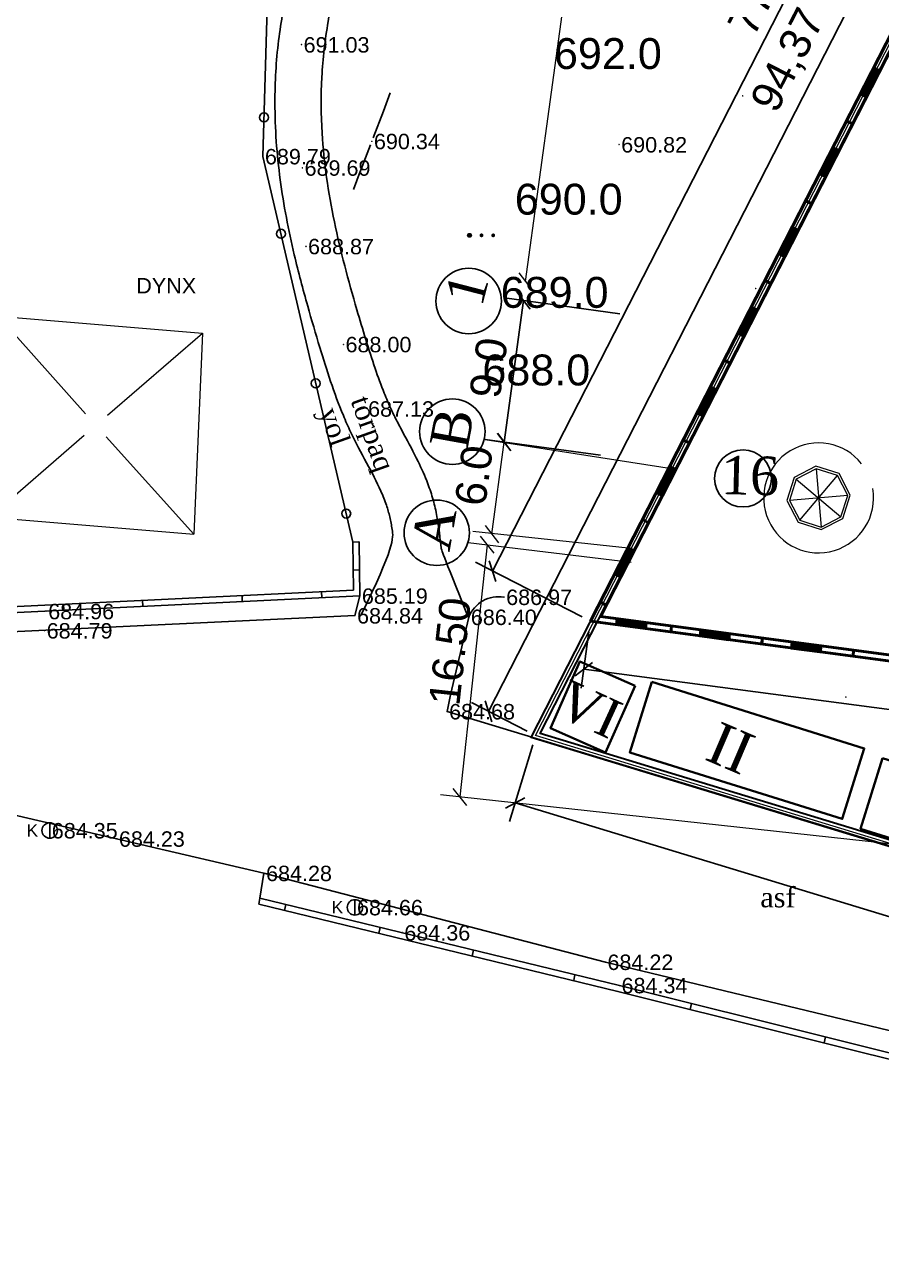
# Model space of a CAD drawing. Header units: feet. Extents: x 3381 to 682977, y 675186 to 4375217.
# Drawn here: x 682060.5 to 682116, y 4374907.4 to 4374987.4 of the extents above; entities that cross this region are included whole.
import ezdxf
from ezdxf.enums import TextEntityAlignment as Align

# ---------------------------------------------------------------- set-up
doc = ezdxf.new("R2010")
doc.units = ezdxf.units.FT
doc.header["$MEASUREMENT"] = 0
doc.header["$PDMODE"] = 34
doc.header["$PDSIZE"] = 0.01
doc.linetypes.add('ACAD_ISO03W100', pattern=[30, 12, -18])
doc.linetypes.add('DUZ', pattern=[0])
doc.layers.get('0').update_dxf_attribs({"linetype": 'CONTINUOUS'})
doc.layers.get('Defpoints').update_dxf_attribs({"linetype": 'CONTINUOUS'})
for name, color, linetype in [('0_Point_Height', 2, 'CONTINUOUS'), ('0_Point_Point', 7, 'CONTINUOUS'), ('col bitkisi', 7, 'CONTINUOUS'), ('Layer8', 7, 'CONTINUOUS'), ('Lep-Stolb', 7, 'CONTINUOUS'), ('polygon', 5, 'CONTINUOUS'), ('Yazilar', 7, 'CONTINUOUS')]:
    doc.layers.add(name, color=color, linetype=linetype)
doc.layers.add('das tikili', color=5, linetype='CONTINUOUS', lineweight=0)
doc.layers.add('kontur', color=5, linetype='CONTINUOUS', lineweight=0)
doc.styles.get("Standard").update_dxf_attribs({"font": 'arial.ttf', "height": 2})
doc.styles.add('style5', font='ariall.ttf', dxfattribs={"height": 400})
doc.dimstyles.new('ISO-25', dxfattribs={"dimtxt": 2, "dimasz": 1, "dimexe": 1.25, "dimexo": 0.625, "dimtad": 1, "dimtxsty": 'Standard', "dimblk": 'OBLIQUE', "dimcen": 2.5, "dimadec": 0, "dimazin": 0, "dimtfac": 1, "dimtmove": 0, "dimatfit": 3, "dimldrblk": 'OBLIQUE', "dimfxl": 1, "dimarcsym": 0})

# ---------------------------------------------------------------- blocks, each defined once
blk = doc.blocks.new('_Oblique')
at = {"color": 0, "linetype": 'ByBlock', "lineweight": -2}
blk.add_line((-0.5, -0.5), (0.5, 0.5), dxfattribs=at)
blk = doc.blocks.new('*D91')
at = {"color": 0, "lineweight": -2, "transparency": 16777216}
for p, q in [((682093.389, 4374940.76), (682091.878, 4374935.795)), ((682092.242, 4374936.991), (682184.242, 4374908.991)), ((682185.389, 4374912.76), (682183.878, 4374907.795))]:
    blk.add_line(p, q, dxfattribs=at)
at = {"layer": 'Defpoints', "color": 0, "lineweight": 30, "transparency": 16777216}
for p in [(682093.571, 4374941.358), (682185.571, 4374913.358), (682184.242, 4374908.991)]:
    blk.add_point(p, dxfattribs=at)
at = {"color": 0, "lineweight": -2, "transparency": 16777216}
for p, rotation in [((682092.242, 4374936.991), 163.072486935853), ((682184.242, 4374908.991), 343.072486935853)]:
    blk.add_blockref('_Oblique', p, dxfattribs=dict(at, rotation=rotation))
at = {"color": 0, "lineweight": 18, "transparency": 16777216, "insert": (682138.774, 4374924.739), "char_height": 2, "attachment_point": 5, "rotation": 343.07249}
blk.add_mtext('96,17', dxfattribs=at)
blk = doc.blocks.new('*D92')
at = {"color": 0, "lineweight": -2, "transparency": 16777216}
for p, q in [((682136.014, 4375025.642), (682132.404, 4375027.491)), ((682133.517, 4375026.921), (682090.517, 4374942.921)), ((682093.014, 4374941.642), (682089.404, 4374943.491))]:
    blk.add_line(p, q, dxfattribs=at)
at = {"layer": 'Defpoints', "color": 0, "lineweight": 30, "transparency": 16777216}
for p in [(682136.571, 4375025.358), (682090.517, 4374942.921), (682093.571, 4374941.358)]:
    blk.add_point(p, dxfattribs=at)
at = {"color": 0, "lineweight": -2, "transparency": 16777216}
for p, rotation in [((682133.517, 4375026.921), 62.89187712919826), ((682090.517, 4374942.921), 242.8918771291982)]:
    blk.add_blockref('_Oblique', p, dxfattribs=dict(at, rotation=rotation))
at = {"color": 0, "lineweight": 18, "transparency": 16777216, "insert": (682110.037, 4374985.063), "char_height": 2, "attachment_point": 5, "rotation": 62.89188}
blk.add_mtext('94,37', dxfattribs=at)
blk = doc.blocks.new('*D94')
at = {"color": 0, "lineweight": -2, "transparency": 16777216}
for p, q in [((682091.535, 4374960.371), (682092.787, 4374969.537)), ((682099.037, 4374968.684), (682091.549, 4374969.706)), ((682097.785, 4374959.518), (682090.297, 4374960.54))]:
    blk.add_line(p, q, dxfattribs=at)
at = {"layer": 'Defpoints', "color": 0, "lineweight": 30, "transparency": 16777216}
for p in [(682092.787, 4374969.537), (682099.656, 4374968.599), (682098.404, 4374959.433, -452.353)]:
    blk.add_point(p, dxfattribs=at)
at = {"color": 0, "lineweight": -2, "transparency": 16777216}
for p, rotation in [((682092.787, 4374969.537), 82.22327199982546), ((682091.535, 4374960.371), 262.2232719998254)]:
    blk.add_blockref('_Oblique', p, dxfattribs=dict(at, rotation=rotation))
at = {"color": 0, "lineweight": 18, "transparency": 16777216, "insert": (682090.53, 4374965.177), "char_height": 2, "attachment_point": 5, "rotation": 82.22327}
blk.add_mtext('{\\fArial|b0|i0|c238|p34;9.0}', dxfattribs=at)
blk = doc.blocks.new('*D97')
at = {"color": 0, "lineweight": -2, "transparency": 16777216}
for p, q in [((682131.624, 4375017.505), (682124.711, 4375021.044)), ((682090.777, 4374952.011), (682125.823, 4375020.474)), ((682096.577, 4374949.041), (682089.664, 4374952.58))]:
    blk.add_line(p, q, dxfattribs=at)
at = {"layer": 'Defpoints', "color": 0, "lineweight": 30, "transparency": 16777216}
for p in [(682125.823, 4375020.474), (682132.18, 4375017.22), (682097.134, 4374948.757)]:
    blk.add_point(p, dxfattribs=at)
at = {"color": 0, "lineweight": -2, "transparency": 16777216}
for p, rotation in [((682125.823, 4375020.474), 62.89187712935262), ((682090.777, 4374952.011), 242.8918771293526)]:
    blk.add_blockref('_Oblique', p, dxfattribs=dict(at, rotation=rotation))
at = {"color": 0, "lineweight": 18, "transparency": 16777216, "insert": (682108.067, 4374989.4), "char_height": 2, "attachment_point": 5, "rotation": 62.89188}
blk.add_mtext('{\\fArial|b0|i0|c238|p34;77.0}', dxfattribs=at)
blk = doc.blocks.new('*D100')
at = {"color": 0, "lineweight": -2, "transparency": 16777216}
for p, q in [((682097.016, 4374948.068), (682096.533, 4374944.42)), ((682096.697, 4374945.659), (682194.318, 4374932.735)), ((682194.637, 4374935.144), (682194.154, 4374931.496))]:
    blk.add_line(p, q, dxfattribs=at)
at = {"layer": 'Defpoints', "color": 0, "lineweight": 30, "transparency": 16777216}
for p in [(682097.098, 4374948.687), (682194.719, 4374935.764), (682194.318, 4374932.735)]:
    blk.add_point(p, dxfattribs=at)
at = {"color": 0, "lineweight": -2, "transparency": 16777216}
for p, rotation in [((682096.697, 4374945.659), 172.4585361197717), ((682194.318, 4374932.735), 352.4585361197717)]:
    blk.add_blockref('_Oblique', p, dxfattribs=dict(at, rotation=rotation))
at = {"color": 0, "lineweight": 18, "transparency": 16777216, "insert": (682145.724, 4374940.829), "char_height": 2, "attachment_point": 5, "rotation": 352.45854}
blk.add_mtext('{\\fArial|b0|i0|c238|p34;98.50}', dxfattribs=at)

msp = doc.modelspace()

# ---------------------------------------------------------------- hatches: boundary and pattern name
at = {"lineweight": 50}
h = msp.add_hatch(dxfattribs=at)
h.set_pattern_fill('ANSI31', scale=0.3, angle=-108.25439)
h.set_pattern_definition([(296.7456132817, (-3259104.630374, 6396323.080416), (0.03348800255758, 0.01687612765725), [])])
h.paths.add_polyline_path([(682115.878, 4374984.413), (682115.017, 4374982.731), (682114.63, 4374982.92), (682115.487, 4374984.594)])
h = msp.add_hatch(dxfattribs=at)
h.set_pattern_fill('ANSI31', scale=0.3, angle=-108.25439)
h.set_pattern_definition([(296.7456132817, (-3259107.276366, 6396317.914362), (0.03348800255758, 0.01687612765725), [])])
h.paths.add_polyline_path([(682113.232, 4374979.247), (682112.371, 4374977.565), (682111.984, 4374977.754), (682112.841, 4374979.428)])
h = msp.add_hatch(dxfattribs=at)
h.set_pattern_fill('ANSI31', scale=0.3, angle=-108.25439)
h.set_pattern_definition([(296.7456132817, (-3259109.92236, 6396312.748308), (0.03348800255758, 0.01687612765725), [])])
h.paths.add_polyline_path([(682110.586, 4374974.081), (682109.725, 4374972.399), (682109.338, 4374972.588), (682110.195, 4374974.262)])
h = msp.add_hatch(dxfattribs=at)
h.set_pattern_fill('ANSI31', scale=0.3, angle=-108.25439)
h.set_pattern_definition([(296.7456132817, (-3259112.56835, 6396307.582254), (0.03348800255758, 0.01687612765725), [])])
h.paths.add_polyline_path([(682107.94, 4374968.915), (682107.079, 4374967.233), (682106.692, 4374967.422), (682107.549, 4374969.096)])
h = msp.add_hatch(dxfattribs=at)
h.set_pattern_fill('ANSI31', scale=0.3, angle=-108.25439)
h.set_pattern_definition([(296.7456132817, (-3259115.214343, 6396302.4162), (0.03348800255758, 0.01687612765725), [])])
h.paths.add_polyline_path([(682105.294, 4374963.749), (682104.433, 4374962.067), (682104.046, 4374962.256), (682104.903, 4374963.93)])
h = msp.add_hatch(dxfattribs=at)
h.set_pattern_fill('ANSI31', scale=0.3, angle=-108.25439)
h.set_pattern_definition([(296.7456132817, (-3259117.860335, 6396297.250146), (0.03348800255758, 0.01687612765725), [])])
h.paths.add_polyline_path([(682102.648, 4374958.583), (682101.787, 4374956.901), (682101.4, 4374957.09), (682102.257, 4374958.764)])
h = msp.add_hatch(dxfattribs=at)
h.set_pattern_fill('ANSI31', scale=0.3, angle=-108.8783)
h.set_pattern_definition([(296.1216979848, (-3236876.206886, 6439088.720957), (0.03366978396917, 0.01651047084335), [])])
h.paths.add_polyline_path([(682099.949, 4374953.312), (682099.087, 4374951.63), (682098.704, 4374951.821), (682099.561, 4374953.496)])
h = msp.add_hatch(dxfattribs=at)
h.set_pattern_fill('ANSI31', scale=0.3, angle=-0.01177)
h.set_pattern_definition([(44.9882312419, (-3880.879707, -946.486266), (-0.0265110571503, 0.02652195031993), [])])
h.paths.add_polyline_path([(682098.865, 4374948.913), (682100.73, 4374948.663), (682100.676, 4374948.282), (682098.804, 4374948.537)])
h = msp.add_hatch(dxfattribs=at)
h.set_pattern_fill('ANSI31', scale=0.3, angle=-0.01177)
h.set_pattern_definition([(44.9882312419, (-3875.466686, -947.251297), (-0.0265110571503, 0.02652195031993), [])])
h.paths.add_polyline_path([(682104.302, 4374948.187), (682106.14, 4374947.938), (682106.097, 4374947.557), (682104.251, 4374947.813)])
h = msp.add_hatch(dxfattribs=at)
h.set_pattern_fill('ANSI31', scale=0.3, angle=-0.01177)
h.set_pattern_definition([(44.9882312419, (-3869.54248, -948.038162), (-0.0265110571503, 0.02652195031993), [])])
h.paths.add_polyline_path([(682110.226, 4374947.4), (682112.064, 4374947.151), (682112.022, 4374946.77), (682110.175, 4374947.026)])
at = {"layer": 'col bitkisi', "ltscale": 1.5}
h = msp.add_hatch(color=256, dxfattribs=at)
edge = h.paths.add_edge_path()
edge.add_arc((682089.281, 4374973.759), 0.125, 0, 360)
h = msp.add_hatch(color=256, dxfattribs=at)
edge = h.paths.add_edge_path()
edge.add_arc((682090.063, 4374973.759), 0.125, 0, 360)
h = msp.add_hatch(color=256, dxfattribs=at)
edge = h.paths.add_edge_path()
edge.add_arc((682090.822, 4374973.759), 0.125, 0, 360)

# ---------------------------------------------------------------- linework, layer by layer
at = {"color": 7, "lineweight": 20}
msp.add_line((682092.913, 4374970.774, -716.5), (682099.079, 4375015.551, -716.5), dxfattribs=at)
at = {"linetype": 'Continuous'}
for p, q in [((682076.201, 4374989.492, -24.744), (682075.888, 4374978.871, -26.713)), ((682075.888, 4374978.871, -26.713), (682081.722, 4374953.889, -30.041)), ((682082.122, 4374953.895, -30.041), (682081.722, 4374953.889, -30.041)), ((682081.722, 4374953.889, -30.041), (682081.765, 4374950.783, -31.17)), ((682082.122, 4374953.895, -30.041), (682082.171, 4374950.403, -31.31)), ((682082.147, 4374952.08, -780.249), (682081.747, 4374952.06, -789.407)), ((682081.765, 4374950.783, -40.152), (682052.24, 4374949.349, -716.5)), ((682082.171, 4374950.403, -31.31), (682052.26, 4374948.95, -716.5)), ((682074.543, 4374950.433, -716.5), (682074.559, 4374950.033, -716.5)), ((682079.693, 4374950.683, -31.761), (682079.71, 4374950.283, -31.761)), ((682062.971, 4374949.871, -716.5), (682062.987, 4374949.471, -716.5)), ((682068.093, 4374950.119, -716.5), (682068.11, 4374949.72, -716.5)), ((682089.236, 4374949.029, -30.098), (682088.063, 4374944, -31.754)), ((682075.96, 4374932.437, -32.273), (682075.698, 4374930.825, -32.145)), ((682075.698, 4374930.825, -32.145), (682075.634, 4374930.429, -75.818)), ((682077.376, 4374930.418, -716.5), (682077.296, 4374930.026, -716.5)), ((682083.494, 4374928.933, -716.5), (682083.414, 4374928.541, -716.5)), ((682089.544, 4374927.466, -716.5), (682089.464, 4374927.073, -716.5)), ((682096.119, 4374925.87, -716.5), (682096.038, 4374925.478, -716.5)), ((682103.674, 4374924.004, -716.5), (682103.593, 4374923.612, -716.5)), ((682112.352, 4374921.837, -716.5), (682112.272, 4374921.445, -716.5))]:
    msp.add_line(p, q, dxfattribs=at)
at = {"color": 7, "lineweight": 50}
for p, q in [((682114.118, 4374980.976, -716.5), (682113.737, 4374981.162, -716.5)), ((682111.472, 4374975.81, -716.5), (682111.091, 4374975.996, -716.5)), ((682108.826, 4374970.644, -716.5), (682108.445, 4374970.83, -716.5)), ((682106.18, 4374965.478, -716.5), (682105.799, 4374965.664, -716.5)), ((682103.534, 4374960.312, -716.5), (682103.153, 4374960.498, -716.5)), ((682100.888, 4374955.146, -716.5), (682100.51, 4374955.351, -716.5)), ((682098.148, 4374949.796, -716.5), (682097.767, 4374949.991, -716.5)), ((682108.268, 4374947.664, -716.5), (682108.217, 4374947.281, -716.5)), ((682114.192, 4374946.878, -716.5), (682114.141, 4374946.494, -716.5))]:
    msp.add_line(p, q, dxfattribs=at)
at = {"color": 7, "lineweight": 18}
for p, q in [((682102.648, 4374958.583, -716.5), (682090.289, 4374960.522, -1168.853)), ((682090.73, 4374954.409, -1168.853), (682091.528, 4374960.356, -1168.853)), ((682099.56, 4374953.496, -716.5), (682089.491, 4374954.576, -1168.853)), ((682090.432, 4374953.712, -716.5), (682088.648, 4374937.377, -716.5)), ((682099.767, 4374952.566, -716.5), (682089.189, 4374953.847, -716.5)), ((682117.5, 4374934.228, -716.5), (682087.406, 4374937.513, -716.5))]:
    msp.add_line(p, q, dxfattribs=at)
at = {"color": 7, "lineweight": 15}
for p, q in [((682111.754, 4374958.635, -28), (682112.07, 4374954.865, -28)), ((682110.468, 4374957.971, -28), (682113.356, 4374955.528, -28)), ((682110.69, 4374955.305, -28), (682113.134, 4374958.194, -28)), ((682113.797, 4374956.907, -28), (682110.027, 4374956.592, -28))]:
    msp.add_line(p, q, dxfattribs=at)
at = {"color": 30, "linetype": 'Continuous'}
for p, q in [((682082.171, 4374950.403, -31.31), (682081.86, 4374949.127, -31.659)), ((682081.86, 4374949.127, -31.659), (682052.334, 4374947.738, -716.5)), ((682088.063, 4374944, -31.754), (682087.827, 4374942.915, -31.815)), ((682087.827, 4374942.915, -31.815), (682121.028, 4374932.846, -32.187))]:
    msp.add_line(p, q, dxfattribs=at)
at = {"color": 7, "lineweight": 30, "elevation": -716.5}
for points in [[(682205.456, 4374999.208), (682217.831, 4374994.472), (682185.689, 4374913.113), (682093.284, 4374941.236), (682136.475, 4375025.609), (682196.114, 4375002.784)], [(682205.313, 4374998.835), (682217.311, 4374994.243), (682185.453, 4374913.603), (682093.858, 4374941.479), (682136.667, 4375025.107), (682195.971, 4375002.41)]]:
    msp.add_lwpolyline(points, dxfattribs=at)
at = {"color": 1, "lineweight": 0, "elevation": -716.5}
msp.add_lwpolyline([(682217.571, 4374994.358), (682185.571, 4374913.358), (682093.571, 4374941.358), (682136.571, 4375025.358)], dxfattribs=at)
at = {"color": 7, "lineweight": 50, "elevation": -716.5}
for points in [[(682196.223, 4375002.343), (682196.398, 4375002.705), (682171.075, 4375012.386), (682132.18, 4375017.22), (682097.135, 4374948.757), (682194.683, 4374935.768), (682210.46, 4374975.684), (682210.101, 4374975.827), (682194.425, 4374936.221), (682097.77, 4374949.059), (682132.459, 4375016.786), (682170.974, 4375012.013), (682196.223, 4375002.343)], [(682115.878, 4374984.413), (682115.017, 4374982.731), (682114.63, 4374982.92), (682115.487, 4374984.594), (682115.878, 4374984.413)], [(682113.232, 4374979.247), (682112.371, 4374977.565), (682111.984, 4374977.754), (682112.841, 4374979.428), (682113.232, 4374979.247)], [(682110.586, 4374974.081), (682109.725, 4374972.399), (682109.338, 4374972.588), (682110.195, 4374974.262), (682110.586, 4374974.081)], [(682107.94, 4374968.915), (682107.079, 4374967.233), (682106.692, 4374967.422), (682107.549, 4374969.096), (682107.94, 4374968.915)], [(682105.294, 4374963.749), (682104.433, 4374962.067), (682104.046, 4374962.256), (682104.903, 4374963.93), (682105.294, 4374963.749)], [(682102.648, 4374958.583), (682101.787, 4374956.901), (682101.4, 4374957.09), (682102.257, 4374958.764), (682102.648, 4374958.583)], [(682099.949, 4374953.312), (682099.087, 4374951.63), (682098.704, 4374951.821), (682099.561, 4374953.496), (682099.949, 4374953.312)], [(682098.846, 4374948.911), (682098.804, 4374948.532)], [(682100.729, 4374948.661), (682100.687, 4374948.282)], [(682102.377, 4374948.442), (682102.334, 4374948.063)], [(682104.271, 4374948.195), (682106.144, 4374947.947), (682106.093, 4374947.562), (682104.228, 4374947.81), (682104.271, 4374948.195)], [(682106.143, 4374947.935), (682106.101, 4374947.556)], [(682108.267, 4374947.66), (682108.225, 4374947.281)], [(682110.195, 4374947.408), (682112.069, 4374947.16), (682112.017, 4374946.775), (682110.152, 4374947.023), (682110.195, 4374947.408)], [(682112.067, 4374947.149), (682112.025, 4374946.77)]]:
    msp.add_lwpolyline(points, dxfattribs=at)
at = {"color": 7, "lineweight": 20, "elevation": -28, "flags": 128}
for points in [[(682113.485, 4374955.42), (682113.965, 4374956.921), (682113.242, 4374958.323), (682111.74, 4374958.803), (682110.339, 4374958.08), (682109.859, 4374956.578), (682110.582, 4374955.177), (682112.084, 4374954.697)], [(682113.356, 4374955.528), (682113.797, 4374956.907), (682113.134, 4374958.194), (682111.754, 4374958.635), (682110.468, 4374957.971), (682110.027, 4374956.592), (682110.69, 4374955.305), (682112.07, 4374954.865)]]:
    msp.add_lwpolyline(points, close=True, dxfattribs=at)
at = {"color": 7, "lineweight": 40}
msp.add_lwpolyline([(682100.019, 4374944.569), (682098.102, 4374940.251), (682094.528, 4374941.842), (682096.445, 4374946.16)], close=True, dxfattribs=at)
at = {"color": 7, "lineweight": 40, "elevation": -716.5}
for points in [[(682101.101, 4374944.828), (682114.877, 4374940.516), (682113.449, 4374935.952), (682099.673, 4374940.264)], [(682116.058, 4374939.88), (682129.834, 4374935.569), (682128.406, 4374931.005), (682114.63, 4374935.316)]]:
    msp.add_lwpolyline(points, close=True, dxfattribs=at)
at = {"color": 30, "linetype": 'Continuous', "elevation": -32.273}
msp.add_lwpolyline([(682052.004, 4374938.018), (682075.96, 4374932.437), (682098.09, 4374926.681), (682117.029, 4374922.107), (682128.827, 4374919.109), (682169.785, 4374908.916), (682185.297, 4374905.423), (682186.313, 4374908.314), (682196.995, 4374904.132), (682209.43, 4374898.112), (682230.144, 4374885.309)], dxfattribs=at)
at = {"linetype": 'Continuous', "elevation": -32.145}
for points in [[(682075.634, 4374930.429), (682098.907, 4374924.782), (682153.798, 4374911.076), (682186.223, 4374903.29), (682187.091, 4374905.891), (682210.005, 4374894.795), (682227.619, 4374881.14)], [(682075.698, 4374930.825), (682099.003, 4374925.171), (682153.893, 4374911.465), (682185.96, 4374903.764), (682186.856, 4374906.449), (682210.217, 4374895.137), (682227.864, 4374881.456)]]:
    msp.add_lwpolyline(points, dxfattribs=at)
at = {"linetype": 'Continuous'}
for centre in [(682075.962, 4374981.398, -26.244), (682077.058, 4374973.861, -27.38), (682079.321, 4374964.168, -28.672), (682081.291, 4374955.735, -29.795)]:
    msp.add_circle(centre, 0.291, dxfattribs=at)
at = {"color": 7, "linetype": 'DUZ', "lineweight": 25}
for centre, radius in [((682089.231, 4374969.504, -21.5), 2.121), ((682088.174, 4374961.044, -716.5), 2.121), ((682107.014, 4374958.011, 6860.554), 1.846), ((682087.161, 4374954.492, -264.147), 2.121)]:
    msp.add_circle(centre, radius, dxfattribs=at)
at = {"color": 7, "lineweight": 18}
msp.add_arc((682111.912, 4374956.75, -28), 3.56, 38.34339, 9.68796, dxfattribs=at)
at = {"linetype": 'Continuous'}
msp.add_arc((682091.191, 4374948.247, -29.526), 2.105, 80.86965, 158.20412, dxfattribs=at)
for points, knots in [([(682150.3, 4375126.798, -716.5), (682146.36, 4375123.034, -716.5), (682145.832, 4375122.983, -716.5), (682144.243, 4375122.824, -716.5), (682143.18, 4375122.708, -716.5), (682140.228, 4375122.301, -716.5), (682138.351, 4375121.947, -716.5), (682135.573, 4375121.068, -716.5), (682134.622, 4375120.698, -716.5), (682133.131, 4375119.96, -716.5), (682132.571, 4375119.644, -716.5), (682131.411, 4375118.889, -716.5), (682130.823, 4375118.441, -716.5), (682129.707, 4375117.492, -716.5), (682129.178, 4375116.988, -716.5), (682127.936, 4375115.717, -716.5), (682127.246, 4375114.931, -716.5), (682126.135, 4375113.612, -716.5), (682125.701, 4375113.082, -716.5), (682124.844, 4375112.036, -716.5), (682124.42, 4375111.515, -716.5), (682123.153, 4375109.96, -716.5), (682122.321, 4375108.932, -716.5), (682119.841, 4375105.865, -716.5), (682118.214, 4375103.842, -716.5), (682115.305, 4375100.246, -716.5), (682114.029, 4375098.676, -716.5), (682111.993, 4375096.197, -716.5), (682111.251, 4375095.299, -716.5), (682109.819, 4375093.578, -716.5), (682109.13, 4375092.756, -716.5), (682107.901, 4375091.301, -716.5), (682107.367, 4375090.672, -716.5), (682105.998, 4375089.071, -716.5), (682105.125, 4375088.066, -716.5), (682103.693, 4375086.125, -716.5), (682103.106, 4375085.214, -716.5), (682102.341, 4375083.561, -716.5), (682102.092, 4375082.858, -716.5), (682101.858, 4375081.735, -716.5), (682101.804, 4375081.342, -716.5), (682101.756, 4375080.548, -716.5), (682101.761, 4375080.152, -716.5), (682101.881, 4375078.553, -716.5), (682102.196, 4375077.379, -716.5), (682102.908, 4375075.536, -716.5), (682103.245, 4375074.828, -716.5), (682103.971, 4375073.492, -716.5), (682104.362, 4375072.86, -716.5), (682105.649, 4375070.938, -716.5), (682106.597, 4375069.744, -716.5), (682108.061, 4375067.81, -716.5), (682108.612, 4375067.06, -716.5), (682109.613, 4375065.529, -716.5), (682110.06, 4375064.752, -716.5), (682110.73, 4375063.281, -716.5), (682110.972, 4375062.594, -716.5), (682111.317, 4375061.159, -716.5), (682111.422, 4375060.417, -716.5), (682111.5, 4375058.82, -716.5), (682111.453, 4375057.966, -716.5), (682111.189, 4375056.286, -716.5), (682110.973, 4375055.455, -716.5), (682110.177, 4375053.221, -716.5), (682109.446, 4375051.869, -716.5), (682107.973, 4375049.721, -716.5), (682107.319, 4375048.893, -716.5), (682105.928, 4375047.285, -716.5), (682105.189, 4375046.502, -716.5), (682103.688, 4375044.951, -716.5), (682102.926, 4375044.182, -716.5), (682101.604, 4375042.797, -716.5), (682101.039, 4375042.189, -716.5), (682099.944, 4375040.936, -716.5), (682099.416, 4375040.297, -716.5), (682097.876, 4375038.35, -716.5), (682096.911, 4375037.014, -716.5), (682095.212, 4375034.55, -716.5), (682094.464, 4375033.428, -716.5), (682092.995, 4375031.159, -716.5), (682092.276, 4375030.013, -716.5), (682090.175, 4375026.539, -716.5), (682088.849, 4375024.175, -716.5), (682086.453, 4375019.486, -716.5), (682085.374, 4375017.166, -716.5), (682083.71, 4375013.141, -716.5), (682083.074, 4375011.457, -716.5), (682081.915, 4375008.051, -716.5), (682081.393, 4375006.334, -716.5), (682080.38, 4375002.706, -716.5), (682079.897, 4375000.793, -716.5), (682079.114, 4374997.501, -716.5), (682078.799, 4374996.124, -716.5), (682078.185, 4374993.359, -716.5), (682077.89, 4374991.971, -716.5), (682077.466, 4374989.799, -716.5), (682077.32, 4374989.024, -716.5), (682077.082, 4374987.623, -716.5), (682076.986, 4374987.005, -716.5), (682076.746, 4374985.04, -716.5), (682076.67, 4374983.697, -716.5), (682076.673, 4374980.68, -716.5), (682076.794, 4374979.008, -716.5), (682077.234, 4374975.716, -716.5), (682077.551, 4374974.097, -716.5), (682078.191, 4374971.382, -716.5), (682078.484, 4374970.273, -716.5), (682079.049, 4374968.275, -716.5), (682079.315, 4374967.382, -716.5), (682079.808, 4374965.769, -716.5), (682080.034, 4374965.038, -716.5), (682080.53, 4374963.565, -716.5), (682080.799, 4374962.824, -716.5), (682081.255, 4374961.733, -716.5), (682081.411, 4374961.38, -716.5), (682081.914, 4374960.327, -716.5), (682082.275, 4374959.665, -716.5), (682082.956, 4374958.396, -716.5), (682083.276, 4374957.786, -716.5), (682083.675, 4374956.885, -716.5), (682083.796, 4374956.58, -716.5), (682083.983, 4374956.027, -716.5), (682084.053, 4374955.779, -716.5), (682084.176, 4374955.255, -716.5), (682084.228, 4374954.982, -716.5), (682084.362, 4374954.146, -716.5), (682084.425, 4374953.555, -716.5), (682082.24, 4374949.142, -716.5)], [0, 0, 0, 0, 1.504182, 1.504182, 4.512547, 4.512547, 9.897023, 9.897023, 12.795834, 12.795834, 14.604059, 14.604059, 16.662244, 16.662244, 18.72043, 18.72043, 21.69221, 21.69221, 23.690537, 23.690537, 25.688865, 25.688865, 29.68552, 29.68552, 37.678831, 37.678831, 43.858623, 43.858623, 47.338723, 47.338723, 50.479181, 50.479181, 52.843093, 52.843093, 56.452422, 56.452422, 59.343353, 59.343353, 61.301717, 61.301717, 62.310714, 62.310714, 63.319712, 63.319712, 66.426739, 66.426739, 68.50177, 68.50177, 70.576802, 70.576802, 75.092259, 75.092259, 77.984383, 77.984383, 80.876507, 80.876507, 83.368148, 83.368148, 85.859789, 85.859789, 88.693846, 88.693846, 91.527902, 91.527902, 96.504404, 96.504404, 99.813748, 99.813748, 103.123092, 103.123092, 106.359907, 106.359907, 108.778682, 108.778682, 111.197456, 111.197456, 116.035005, 116.035005, 120.025858, 120.025858, 124.016711, 124.016711, 131.998417, 131.998417, 139.538843, 139.538843, 144.840516, 144.840516, 150.142189, 150.142189, 155.992549, 155.992549, 160.212599, 160.212599, 164.43265, 164.43265, 166.77754, 166.77754, 168.584028, 168.584028, 172.423705, 172.423705, 177.221179, 177.221179, 182.018653, 182.018653, 185.384546, 185.384546, 188.140377, 188.140377, 190.397291, 190.397291, 192.654204, 192.654204, 193.73589, 193.73589, 195.899262, 195.899262, 198.062634, 198.062634, 199.190084, 199.190084, 200.13488, 200.13488, 201.079676, 201.079676, 202.923933, 202.923933, 202.923933, 202.923933]), ([(682154.203, 4375120.328, -716.5), (682146.641, 4375120.047, -716.5), (682146.112, 4375119.997, -716.5), (682144.534, 4375119.838, -716.5), (682143.497, 4375119.724, -716.5), (682140.696, 4375119.335, -716.5), (682138.988, 4375119.005, -716.5), (682136.571, 4375118.236, -716.5), (682135.763, 4375117.918, -716.5), (682134.514, 4375117.295, -716.5), (682134.045, 4375117.028, -716.5), (682132.896, 4375116.269, -716.5), (682132.226, 4375115.723, -716.5), (682130.915, 4375114.499, -716.5), (682130.278, 4375113.823, -716.5), (682129.014, 4375112.388, -716.5), (682128.388, 4375111.628, -716.5), (682126.241, 4375109.007, -716.5), (682124.762, 4375107.182, -716.5), (682121.835, 4375103.557, -716.5), (682120.385, 4375101.756, -716.5), (682115.998, 4375096.334, -716.5), (682113.022, 4375092.692, -716.5), (682109.303, 4375088.319, -716.5), (682108.818, 4375087.756, -716.5), (682107.877, 4375086.647, -716.5), (682107.421, 4375086.097, -716.5), (682106.433, 4375084.808, -716.5), (682105.936, 4375084.072, -716.5), (682105.249, 4375082.753, -716.5), (682105.022, 4375082.167, -716.5), (682104.834, 4375081.327, -716.5), (682104.795, 4375081.067, -716.5), (682104.759, 4375080.538, -716.5), (682104.761, 4375080.263, -716.5), (682104.845, 4375079.153, -716.5), (682105.075, 4375078.25, -716.5), (682105.627, 4375076.824, -716.5), (682105.872, 4375076.296, -716.5), (682106.409, 4375075.276, -716.5), (682106.703, 4375074.781, -716.5), (682107.787, 4375073.1, -716.5), (682108.679, 4375071.954, -716.5), (682110.197, 4375069.963, -716.5), (682110.81, 4375069.147, -716.5), (682111.98, 4375067.411, -716.5), (682112.535, 4375066.494, -716.5), (682113.282, 4375064.94, -716.5), (682113.528, 4375064.344, -716.5), (682113.938, 4375063.109, -716.5), (682114.1, 4375062.479, -716.5), (682114.457, 4375060.564, -716.5), (682114.526, 4375059.259, -716.5), (682114.355, 4375056.858, -716.5), (682114.154, 4375055.763, -716.5), (682113.553, 4375053.653, -716.5), (682113.151, 4375052.633, -716.5), (682112.197, 4375050.694, -716.5), (682111.646, 4375049.774, -716.5), (682110.265, 4375047.758, -716.5), (682109.402, 4375046.693, -716.5), (682107.617, 4375044.687, -716.5), (682106.696, 4375043.742, -716.5), (682105.03, 4375042.036, -716.5), (682104.281, 4375041.269, -716.5), (682103.104, 4375039.994, -716.5), (682102.659, 4375039.491, -716.5), (682101.787, 4375038.456, -716.5), (682101.361, 4375037.926, -716.5), (682100.107, 4375036.31, -716.5), (682099.302, 4375035.194, -716.5), (682097.775, 4375032.985, -716.5), (682097.049, 4375031.897, -716.5), (682095.627, 4375029.708, -716.5), (682094.933, 4375028.604, -716.5), (682092.903, 4375025.261, -716.5), (682091.623, 4375022.992, -716.5), (682089.246, 4375018.377, -716.5), (682088.15, 4375016.029, -716.5), (682086.496, 4375012.026, -716.5), (682085.879, 4375010.392, -716.5), (682084.756, 4375007.085, -716.5), (682084.248, 4375005.407, -716.5), (682083.25, 4375001.825, -716.5), (682082.771, 4374999.916, -716.5), (682081.999, 4374996.662, -716.5), (682081.693, 4374995.322, -716.5), (682081.102, 4374992.649, -716.5), (682080.818, 4374991.315, -716.5), (682080.403, 4374989.188, -716.5), (682080.254, 4374988.394, -716.5), (682080.021, 4374987.006, -716.5), (682079.932, 4374986.408, -716.5), (682079.795, 4374985.214, -716.5), (682079.745, 4374984.614, -716.5), (682079.651, 4374982.806, -716.5), (682079.66, 4374981.591, -716.5), (682079.849, 4374978.457, -716.5), (682080.129, 4374976.548, -716.5), (682080.919, 4374972.741, -716.5), (682081.426, 4374970.842, -716.5), (682082.172, 4374968.302, -716.5), (682082.366, 4374967.661, -716.5), (682082.759, 4374966.383, -716.5), (682082.957, 4374965.754, -716.5), (682083.352, 4374964.591, -716.5), (682083.546, 4374964.055, -716.5), (682083.898, 4374963.181, -716.5), (682084.046, 4374962.836, -716.5), (682084.328, 4374962.229, -716.5), (682084.459, 4374961.963, -716.5), (682084.739, 4374961.42, -716.5), (682084.886, 4374961.144, -716.5), (682085.337, 4374960.303, -716.5), (682085.652, 4374959.724, -716.5), (682086.177, 4374958.652, -716.5), (682086.394, 4374958.173, -716.5), (682086.714, 4374957.329, -716.5), (682086.831, 4374956.976, -716.5), (682087.028, 4374956.258, -716.5), (682087.107, 4374955.9, -716.5), (682087.301, 4374954.842, -716.5), (682087.378, 4374954.153, -716.5), (682087.456, 4374953.412, -716.5), (682087.464, 4374953.331, -716.5), (682089.199, 4374949.018, -716.5)], [0, 0, 0, 0, 1.519576, 1.519576, 4.558728, 4.558728, 9.930594, 9.930594, 12.837598, 12.837598, 14.698947, 14.698947, 17.596272, 17.596272, 20.493598, 20.493598, 23.430765, 23.430765, 30.540606, 30.540606, 37.650448, 37.650448, 51.870131, 51.870131, 53.943342, 53.943342, 56.016553, 56.016553, 58.839775, 58.839775, 61.186701, 61.186701, 62.257023, 62.257023, 63.327345, 63.327345, 66.426341, 66.426341, 68.26825, 68.26825, 70.110159, 70.110159, 74.62153, 74.62153, 77.595, 77.595, 80.568471, 80.568471, 82.304355, 82.304355, 84.04024, 84.04024, 87.512009, 87.512009, 90.504027, 90.504027, 93.496045, 93.496045, 96.488063, 96.488063, 100.372173, 100.372173, 104.256283, 104.256283, 107.517701, 107.517701, 109.618427, 109.618427, 111.719153, 111.719153, 115.920605, 115.920605, 119.858792, 119.858792, 123.796978, 123.796978, 131.673352, 131.673352, 139.553481, 139.553481, 144.894421, 144.894421, 150.235361, 150.235361, 156.190392, 156.190392, 160.321983, 160.321983, 164.453574, 164.453574, 166.899961, 166.899961, 168.797126, 168.797126, 170.694291, 170.694291, 174.488621, 174.488621, 180.488906, 180.488906, 186.48919, 186.48919, 188.508696, 188.508696, 190.528201, 190.528201, 192.322947, 192.322947, 193.52533, 193.52533, 194.478712, 194.478712, 195.432094, 195.432094, 197.338858, 197.338858, 198.784376, 198.784376, 199.759029, 199.759029, 200.733681, 200.733681, 202.682985, 202.682985, 202.923933, 202.923933, 202.923933, 202.923933])]:
    msp.add_open_spline(points, degree=3, knots=knots, dxfattribs=at)
at = {"layer": '0_Point_Point'}
for p in [(682078.393, 4374986.114, -25.472), (682106.992, 4374982.795, -25.312), (682082.953, 4374979.854, -26.159), (682098.981, 4374979.639, -25.683), (682075.888, 4374978.871, -26.713), (682078.457, 4374978.134, -26.811), (682111.99, 4374977.913, -25.373), (682078.683, 4374973.048, -27.629), (682107.838, 4374970.314, -25.804), (682081.111, 4374966.698, -28.505), (682083.019, 4374961.553, -29.369), (682082.122, 4374953.895, -30.041), (682082.171, 4374950.403, -31.31), (682091.525, 4374950.326, -29.526), (682061.84, 4374949.402, -31.544), (682081.86, 4374949.127, -31.659), (682089.236, 4374949.029, -30.098), (682061.739, 4374948.154, -31.708), (682088.063, 4374944, -31.754), (682113.679, 4374943.851, -28.727), (682087.827, 4374942.915, -31.815), (682104.832, 4374937.731, -32.109), (682062.073, 4374935.203, -32.149), (682066.424, 4374934.664, -32.273), (682075.96, 4374932.437, -32.223), (682081.856, 4374930.222, -31.836), (682084.924, 4374928.587, -32.145), (682098.09, 4374926.681, -32.28), (682099.003, 4374925.171, -32.162)]:
    msp.add_point(p, dxfattribs=at)
at = {"layer": 'col bitkisi', "lineweight": 13, "ltscale": 1.5}
msp.add_circle((682089.281, 4374973.759, -716.5), 0.125, dxfattribs=at)
at = {"layer": 'das tikili', "color": 0, "lineweight": 20}
for p, q in [((682058.739, 4374968.521, -26.906), (682071.972, 4374967.419, -26.906)), ((682071.972, 4374967.419, -26.906), (682071.405, 4374954.401, -26.906))]:
    msp.add_line(p, q, dxfattribs=at)
at = {"layer": 'das tikili', "color": 0, "lineweight": 20, "elevation": -26.906}
for points in [[(682064.404, 4374962.205), (682058.739, 4374968.521)], [(682065.829, 4374962.115), (682071.972, 4374967.419)], [(682058.172, 4374955.503), (682064.315, 4374960.807)], [(682058.172, 4374955.503), (682071.405, 4374954.401), (682065.74, 4374960.717)]]:
    msp.add_lwpolyline(points, dxfattribs=at)
at = {"layer": 'Lep-Stolb', "color": 1}
for p, q in [((682083.7, 4374981.812, -26.159), (682084.15, 4374982.993, -26.159)), ((682083.042, 4374980.087, -26.159), (682083.7, 4374981.812, -26.159)), ((682082.117, 4374977.662, -26.159), (682082.864, 4374979.62, -26.159)), ((682081.761, 4374976.728, -26.159), (682082.206, 4374977.896, -26.159))]:
    msp.add_line(p, q, dxfattribs=at)
at = {"layer": 'polygon', "color": 6}
for p, q in [((682062.073, 4374935.203, -32.149), (682062.073, 4374935.703, -32.149)), ((682062.073, 4374935.703, -32.149), (682062.073, 4374934.703, -32.149)), ((682081.856, 4374930.222, -31.836), (682081.856, 4374930.722, -31.836)), ((682081.856, 4374930.722, -31.836), (682081.856, 4374929.722, -31.836))]:
    msp.add_line(p, q, dxfattribs=at)
for centre in [(682062.073, 4374935.203, -32.149), (682081.856, 4374930.222, -31.836)]:
    msp.add_circle(centre, 0.5, dxfattribs=at)

# ---------------------------------------------------------------- block references
at = {"color": 7, "lineweight": 20, "rotation": 262.1602959603277}
msp.add_blockref('_Oblique', (682092.913, 4374970.774, -716.5), dxfattribs=at)
at = {"color": 7, "lineweight": 18}
for p, rotation in [((682091.528, 4374960.356, -1168.853), 82.35653945865386), ((682090.73, 4374954.409, -1168.853), 262.3565394586539), ((682090.432, 4374953.712, -716.5), 83.76950340475567), ((682088.648, 4374937.377, -716.5), 263.7695034047557)]:
    msp.add_blockref('_Oblique', p, dxfattribs=dict(at, rotation=rotation))

# ---------------------------------------------------------------- texts
at = {"color": 7, "lineweight": 18, "char_height": 2, "attachment_point": 5}
for s, insert, rotation in [('{\\fArial|b0|i0|c238|p34;6.0}', (682089.577, 4374958.2, -1168.853), 82.35654), ('{\\fArial|b0|i0|c238|p34;16.50}', (682088.021, 4374946.802, -716.5), 83.7695)]:
    msp.add_mtext(s, dxfattribs=dict(at, insert=insert, rotation=rotation))
at = {"layer": '0_Point_Height', "color": 0}
for s, p in [('691.03', (682078.529, 4374985.599, -25.472)), ('690.34', (682083.089, 4374979.339, -26.159)), ('690.82', (682099.117, 4374979.124, -25.683)), ('689.79', (682076.024, 4374978.356, -26.713)), ('689.69', (682078.593, 4374977.619, -26.811)), ('688.87', (682078.819, 4374972.533, -27.629)), ('688.00', (682081.247, 4374966.183, -28.505)), ('687.13', (682082.711, 4374962.011, -29.369)), ('685.19', (682082.307, 4374949.888, -31.31)), ('686.97', (682091.661, 4374949.811, -29.526)), ('684.96', (682061.976, 4374948.887, -31.544)), ('684.84', (682081.996, 4374948.612, -31.659)), ('686.40', (682089.372, 4374948.514, -30.098)), ('684.79', (682061.875, 4374947.639, -31.708)), ('684.68', (682087.963, 4374942.4, -31.815)), ('684.35', (682062.209, 4374934.688, -32.149)), ('684.23', (682066.56, 4374934.149, -32.273)), ('684.28', (682076.096, 4374931.922, -32.223)), ('684.66', (682081.992, 4374929.707, -31.836)), ('684.36', (682085.06, 4374928.072, -32.145)), ('684.22', (682098.226, 4374926.166, -32.28)), ('684.34', (682099.139, 4374924.656, -32.162))]:
    msp.add_text(s, height=1, dxfattribs=at).set_placement(p)
at = {"layer": '0_Point_Height', "color": 5, "lineweight": 25}
for s, p in [('692.0', (682094.759, 4374984.538, 670.5)), ('690.0', (682092.22, 4374975.103, 668.5)), ('689.0', (682091.306, 4374969.065, -21.5)), ('688.0', (682090.118, 4374964.037, 666.5))]:
    msp.add_text(s, height=2, dxfattribs=at).set_placement(p)
at = {"layer": 'kontur', "color": 0, "linetype": 'ACAD_ISO03W100', "lineweight": 0, "ltscale": 0.35, "insert": (682067.686, 4374970.995, -716.5), "char_height": 1, "attachment_point": 1}
msp.add_mtext_dynamic_manual_height_columns('DYNX', width=10.61016, gutter_width=12.5, heights=[0], dxfattribs=at)
at = {"layer": 'Layer8', "color": 0, "lineweight": 18, "attachment_point": 7, "style": 'style5'}
for s, insert, char_height, width, rotation in [('{\\fTimes New Roman|b0|i0|c238|p18;1}', (682090.078, 4374969.046, -718), 2.5, 81.30669, 75.51239), ('{\\fTimes New Roman|b0|i0|c238|p18;B}', (682089.156, 4374959.793, -1409.631), 2.5, 81.30669, 79.7551), ('{\\fTimes New Roman|b0|i0|c238|p18;16}', (682105.552, 4374956.965, 6860.554), 2.5, 81.30669, 358.61121), ('{\\fTimes New Roman|b0|i0|c238|p18;A}', (682087.986, 4374953.211, -960.647), 2.5, 81.30669, 80.12937), ('{\\fTimes New Roman|b0|i0|c238|p18;\\H1.27391x;II\\H0.78498x;  }', (682104.434, 4374939.832, 3788.18), 2.11945, 87.81123, 336.82941)]:
    msp.add_mtext(s, dxfattribs=dict(at, insert=insert, char_height=char_height, width=width, rotation=rotation))
at = {"layer": 'Layer8', "color": 0, "lineweight": 40, "insert": (682094.712, 4374942.706, 2085.5), "char_height": 1.96246, "width": 81.30669, "attachment_point": 7, "rotation": 335.34155, "style": 'style5'}
msp.add_mtext('{\\fTimes New Roman|b0|i0|c0|p18;\\H1.27391x;V\\fTimes New Roman|b0|i0|c238|p18;I\\H0.78498x;  }', dxfattribs=at)
at = {"layer": 'Lep-Stolb', "color": 6}
for p in [(682060.945, 4374935.21, -32.149), (682080.728, 4374930.229, -31.836)]:
    msp.add_text('K', height=0.8, dxfattribs=at).set_placement(p, align=Align.MIDDLE_CENTER)
at = {"layer": 'Yazilar', "insert": (682082.786, 4374963.5, -472.353), "char_height": 1.3, "width": 0.10588, "attachment_point": 1, "rotation": 289.62857}
msp.add_mtext('{\\fTimes New Roman|b0|i0|c0|p18;torpaq\\fTimes New Roman|b0|i0|c238|p18; yol}', dxfattribs=at)
at = {"layer": 'Yazilar', "color": 30, "insert": (682108.137, 4374931.532, -716.5), "char_height": 1.3, "width": 0.10588, "attachment_point": 1, "rotation": 359.75118}
msp.add_mtext('{\\fTimes New Roman|b0|i0|c0|p18;asf}', dxfattribs=at)

# ---------------------------------------------------------------- dimensions: what is measured, and where the dimension line sits
at = {"color": 7, "lineweight": 18}
dim = msp.add_linear_dim(base=(682090.517, 4374942.921, -716.5), p1=(682136.571, 4375025.358, -716.5), p2=(682093.571, 4374941.358, -716.5), angle=242.89188, dimstyle='ISO-25', dxfattribs=at)
dim.commit()
dim.dimension.update_dxf_attribs({"geometry": '*D92', "text_midpoint": (682111.663, 4374984.231, -716.5), "dimtype": 161})
at = {"color": 3, "lineweight": 18}
dim = msp.add_linear_dim(base=(682125.823, 4375020.474, -716.5), p1=(682097.134, 4374948.757, -716.5), p2=(682132.18, 4375017.22, -716.5), angle=62.89188, text='{\\fArial|b0|i0|c238|p34;77.0}', dimstyle='ISO-25', dxfattribs=at)
dim.commit()
dim.dimension.update_dxf_attribs({"geometry": '*D97', "text_midpoint": (682109.533, 4374988.65, -716.5), "dimtype": 161})
at = {"color": 7, "lineweight": 18}
dim = msp.add_linear_dim(base=(682092.787, 4374969.537, -716.5), p1=(682098.404, 4374959.433, -1168.853), p2=(682099.656, 4374968.599, -716.5), angle=82.22327, text='{\\fArial|b0|i0|c238|p34;9.0}', dimstyle='ISO-25', dxfattribs=at)
dim.commit()
dim.dimension.update_dxf_attribs({"geometry": '*D94', "text_midpoint": (682092.161, 4374964.954, -716.5), "dimtype": 161})
at = {"color": 3, "lineweight": 18}
dim = msp.add_aligned_dim(p1=(682097.098, 4374948.687, -716.5), p2=(682194.719, 4374935.764, -716.5), distance=-3.055, text='{\\fArial|b0|i0|c238|p34;98.50}', dimstyle='ISO-25', dxfattribs=at)
dim.commit()
dim.dimension.update_dxf_attribs({"geometry": '*D100', "text_midpoint": (682145.724, 4374940.829, -716.5)})
at = {"color": 7, "lineweight": 18}
dim = msp.add_aligned_dim(p1=(682093.571, 4374941.358, -716.5), p2=(682185.571, 4374913.358, -716.5), distance=-4.564, dimstyle='ISO-25', dxfattribs=at)
dim.commit()
dim.dimension.update_dxf_attribs({"geometry": '*D91', "text_midpoint": (682138.774, 4374924.739, -716.5)})

doc.saveas('drawing.dxf')
